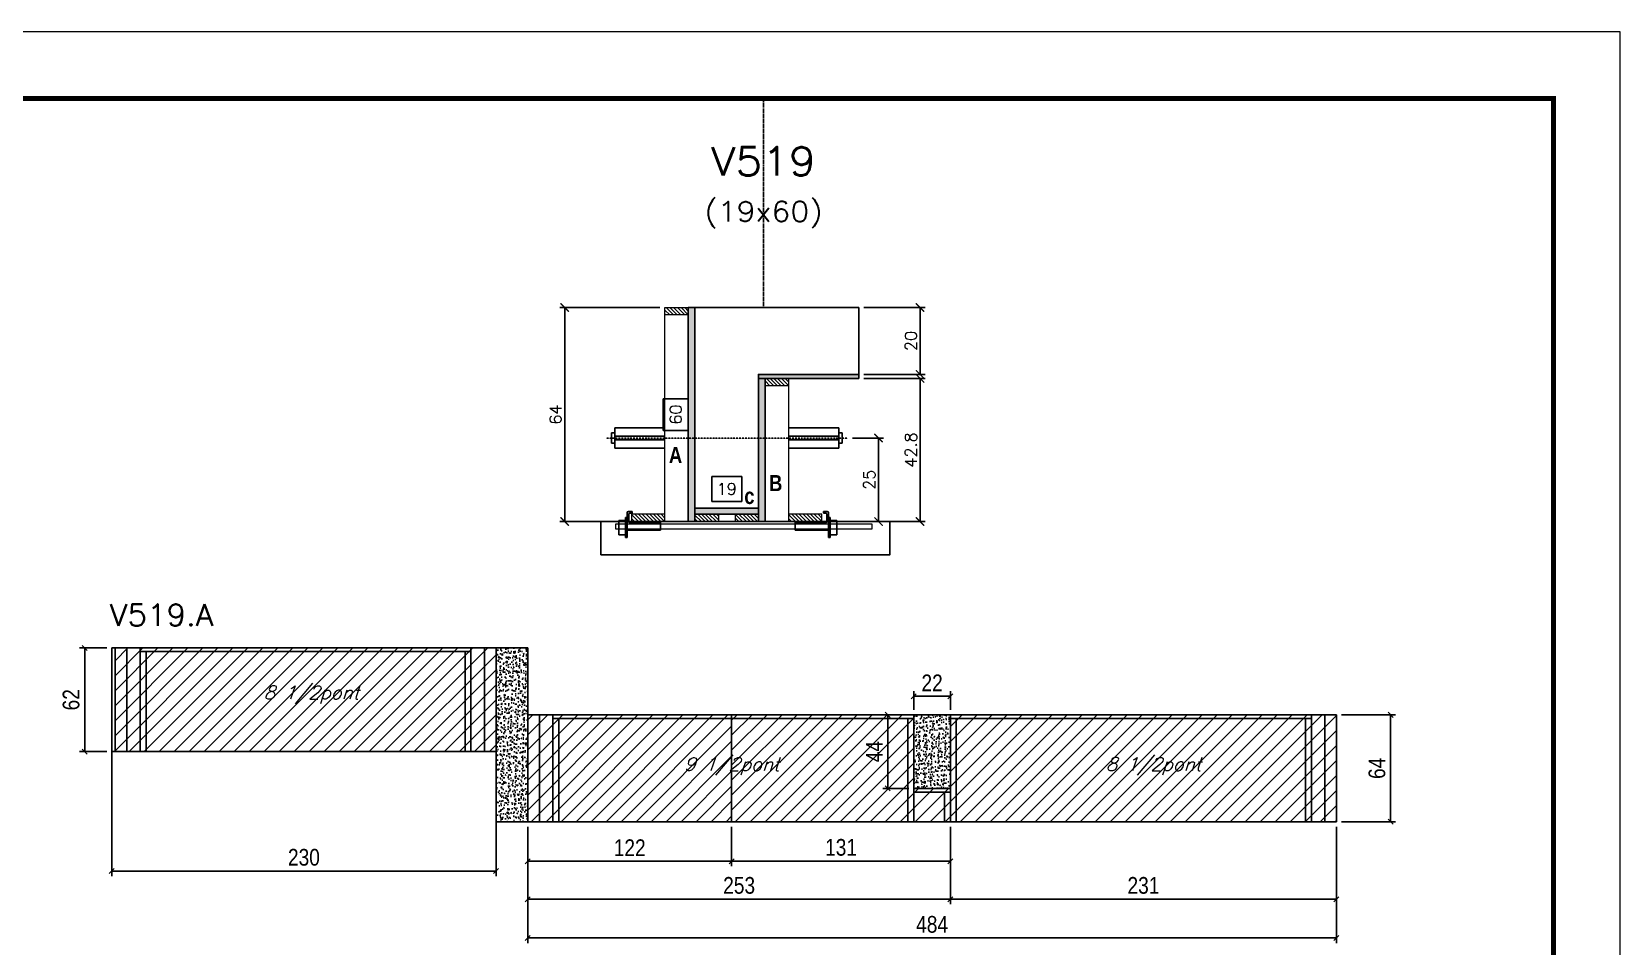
# Model space of a CAD drawing. Extents: x -21493 to -15213, y -12134 to 11887.
# Drawn here: x -16191 to -15240, y 5597 to 6144 of the extents above; entities that cross this region are included whole.
import ezdxf
from ezdxf.enums import TextEntityAlignment as Align

# ---------------------------------------------------------------- set-up
doc = ezdxf.new("R2010")
doc.units = 0
doc.linetypes.add('DASHED', pattern=[0.75, 0.5, -0.25])
doc.linetypes.add('HIDDEN', pattern=[0.375, 0.25, -0.125])
for name, color, linetype in [('barrote', 251, 'Continuous'), ('COTA', 241, 'Continuous'), ('Cota Seção (2x)', 4, 'Continuous'), ('detalhes', 4, 'Continuous'), ('Painéis', 200, 'Continuous'), ('presilha', 1, 'Continuous'), ('Reaproveitamento', 251, 'Continuous'), ('SARR_2.2x7', 40, 'Continuous'), ('SARR_3.5x7', 81, 'Continuous'), ('TENSOR', 3, 'Continuous'), ('texto', 7, 'Continuous'), ('Texto de Titulo', 7, 'Continuous'), ('Texto Qtd Sarr', 242, 'Continuous')]:
    doc.layers.add(name, color=color, linetype=linetype)
for name, color, linetype, lineweight in [('CONCRETO', 251, 'Continuous', 25), ('Folhas', 255, 'Continuous', 9), ('Hachura', 251, 'Continuous', 9), ('Madeira', 126, 'Continuous', 18), ('SARRAFO DE PRESSAO', 251, 'DASHED', 9), ('SCO-___-LAJ', 2, 'Continuous', 0), ('Texto Seção', 7, 'Continuous', 15)]:
    doc.layers.add(name, color=color, linetype=linetype, lineweight=lineweight)
doc.styles.add('COTA TECNICA', font='techl___.ttf', dxfattribs={"height": 10})
doc.styles.add('REGUA-120', font='ROMANS.shx', dxfattribs={"height": 15})
doc.styles.add('Romans', font='romans.shx')
doc.styles.add('TECNICA', font='techb___.ttf', dxfattribs={"height": 10})
doc.dimstyles.new('Cota Seção (2x)', dxfattribs={"dimtxt": 7, "dimasz": 5, "dimexe": 3, "dimexo": 3, "dimgap": 2, "dimtad": 3, "dimdec": 1, "dimlfac": 0.5, "dimzin": 12, "dimdsep": 46, "dimtxsty": 'Romans', "dimblk": 'ARCHTICK', "dimcen": 0, "dimclrd": 4, "dimclre": 4, "dimclrt": 1, "dimadec": 1, "dimazin": 3, "dimtfac": 1, "dimtdec": 1, "dimtmove": 0, "dimatfit": 3, "dimldrblk": 'OBLIQUE', "dimfxl": 1, "dimtolj": 1, "dimtzin": 12, "dimarcsym": 0})
doc.dimstyles.new('Cota Seção interna', dxfattribs={"dimtxt": 7, "dimasz": 6, "dimexe": 0.18, "dimexo": 2, "dimgap": -4, "dimtad": 3, "dimdec": 1, "dimlfac": 0.5, "dimzin": 12, "dimdsep": 46, "dimtxsty": 'Romans', "dimblk": 'ARCHTICK', "dimcen": 0.09, "dimse1": 1, "dimse2": 1, "dimsd1": 1, "dimsd2": 1, "dimclrd": 180, "dimclre": 5, "dimclrt": 1, "dimadec": 0, "dimazin": 3, "dimtfac": 1, "dimtdec": 1, "dimtofl": 0, "dimtmove": 0, "dimatfit": 3, "dimldrblk": 'ARCHTICK', "dimfxl": 1, "dimtolj": 1, "dimtzin": 0, "dimarcsym": 0})
doc.dimstyles.new('PAINEL', dxfattribs={"dimtxt": 10, "dimasz": 3, "dimexe": 3, "dimexo": 3, "dimgap": 3, "dimtad": 1, "dimdec": 1, "dimzin": 12, "dimdsep": 46, "dimtxsty": 'COTA TECNICA', "dimblk1": 'OBLIQUE', "dimblk2": 'OBLIQUE', "dimsah": 1, "dimcen": 0.9, "dimclrd": 4, "dimclre": 4, "dimclrt": 240, "dimadec": 1, "dimazin": 3, "dimtfac": 1, "dimtdec": 1, "dimtmove": 0, "dimatfit": 3, "dimfxl": 1, "dimtolj": 1, "dimtzin": 12, "dimarcsym": 0})
pattern_1 = [(50, (-149549.479, -25392.6185), (5.46554007, -0.47817257), [0.5715, -6.2865]), (355, (-149549.479, -25392.6185), (-1.05730264, 5.73170536), [0.4572, -5.02921753]), (100.4514447, (-149549.0234, -25392.6584), (4.40823741, 5.25353256), [0.48570026, -5.34270734]), (46.1842, (-149549.479, -25391.0945), (8.13237123, -1.26126984), [0.85725, -9.42975]), (96.6355576, (-149548.801, -25391.2), (7.122124, 7.42278374), [0.7285507, -8.01406824]), (351.184151, (-149549.479, -25391.0945), (7.122124, 7.42278374), [0.685799, -7.54379196]), (21, (-149548.717, -25391.4755), (4.54843174, -3.06795595), [0.5715, -6.2865]), (326, (-149548.717, -25391.4755), (1.85406085, 5.52563898), [0.4572, -5.0292]), (71.451445, (-149548.338, -25391.731), (6.40249258, 2.45768307), [0.48570026, -5.34269813]), (37.5, (-149549.4788, -25392.6185), (0.092658098, 2.536651166), [0, -4.96824, 0, -5.1054, 0, -5.04825]), (7.5, (-149549.4788, -25392.6185), (2.004589875, 3.005417245), [0, -2.91084, 0, -4.85394, 0, -1.92405]), (327.5, (-149551.178, -25392.6185), (4.067717855, -0.17186232), [0, -1.905, 0, -5.9436, 0, -7.8867]), (317.5, (-149551.94, -25392.6185), (4.44387544, 0.76279473), [0, -2.4765, 0, -3.94716, 0, -5.6007])]
pattern_2 = [(45, (-157032.1976, -19152.8167), (-4.49012806, 4.49012806), [])]

# ---------------------------------------------------------------- blocks, each defined once
blk = doc.blocks.new('_Oblique')
at = {"color": 0, "linetype": 'ByBlock', "lineweight": -2}
blk.add_line((-0.5, -0.5), (0.5, 0.5), dxfattribs=at)
blk = doc.blocks.new('*D204')
at = {"layer": 'COTA', "color": 4, "linetype": 'ByBlock', "lineweight": -2, "transparency": 16777216}
for p, q in [((-15640.78, 5668.71), (-15640.78, 5622.39)), ((-15409.78, 5668.71), (-15409.78, 5622.39)), ((-15409.78, 5625.39), (-15640.78, 5625.39))]:
    blk.add_line(p, q, dxfattribs=at)
at = {"layer": 'Defpoints', "color": 0, "linetype": 'ByBlock', "transparency": 16777216}
for p in [(-15640.78, 5671.71), (-15409.78, 5671.71), (-15640.78, 5625.39)]:
    blk.add_point(p, dxfattribs=at)
at = {"layer": 'COTA', "color": 4, "linetype": 'ByBlock', "lineweight": -2, "transparency": 16777216, "xscale": 3, "yscale": 3, "zscale": 3, "rotation": 180}
blk.add_blockref('_Oblique', (-15640.78, 5625.39), dxfattribs=at)
at = {"layer": 'COTA', "color": 4, "linetype": 'ByBlock', "lineweight": -2, "transparency": 16777216, "xscale": 3, "yscale": 3, "zscale": 3}
blk.add_blockref('_Oblique', (-15409.78, 5625.39), dxfattribs=at)
at = {"layer": 'COTA', "color": 240, "linetype": 'ByBlock', "transparency": 16777216, "insert": (-15525.28, 5633.61), "char_height": 10, "attachment_point": 5, "style": 'COTA TECNICA'}
blk.add_mtext('\\A1;231', dxfattribs=at)
blk = doc.blocks.new('*D205')
at = {"layer": 'COTA', "color": 4, "linetype": 'ByBlock', "lineweight": -2, "transparency": 16777216}
for p, q in [((-15893.78, 5668.71), (-15893.78, 5622.39)), ((-15640.78, 5668.71), (-15640.78, 5622.39)), ((-15640.78, 5625.39), (-15893.78, 5625.39))]:
    blk.add_line(p, q, dxfattribs=at)
at = {"layer": 'Defpoints', "color": 0, "linetype": 'ByBlock', "transparency": 16777216}
for p in [(-15893.78, 5671.71), (-15640.78, 5671.71), (-15893.78, 5625.39)]:
    blk.add_point(p, dxfattribs=at)
at = {"layer": 'COTA', "color": 4, "linetype": 'ByBlock', "lineweight": -2, "transparency": 16777216, "xscale": 3, "yscale": 3, "zscale": 3, "rotation": 180}
blk.add_blockref('_Oblique', (-15893.78, 5625.39), dxfattribs=at)
at = {"layer": 'COTA', "color": 4, "linetype": 'ByBlock', "lineweight": -2, "transparency": 16777216, "xscale": 3, "yscale": 3, "zscale": 3}
blk.add_blockref('_Oblique', (-15640.78, 5625.39), dxfattribs=at)
at = {"layer": 'COTA', "color": 240, "linetype": 'ByBlock', "transparency": 16777216, "insert": (-15767.28, 5633.61), "char_height": 10, "attachment_point": 5, "style": 'COTA TECNICA'}
blk.add_mtext('\\A1;253', dxfattribs=at)
blk = doc.blocks.new('*D206')
at = {"layer": 'COTA', "color": 4, "linetype": 'ByBlock', "lineweight": -2, "transparency": 16777216}
for p, q in [((-16142.78, 5750.71), (-16142.78, 5639.2)), ((-15912.78, 5710.71), (-15912.78, 5639.2)), ((-16142.78, 5642.2), (-15912.78, 5642.2))]:
    blk.add_line(p, q, dxfattribs=at)
at = {"layer": 'Defpoints', "color": 0, "linetype": 'ByBlock', "transparency": 16777216}
for p in [(-16142.78, 5753.71), (-15912.78, 5713.71), (-15912.78, 5642.2)]:
    blk.add_point(p, dxfattribs=at)
at = {"layer": 'COTA', "color": 4, "linetype": 'ByBlock', "lineweight": -2, "transparency": 16777216, "xscale": 3, "yscale": 3, "zscale": 3, "rotation": 180}
blk.add_blockref('_Oblique', (-16142.78, 5642.2), dxfattribs=at)
at = {"layer": 'COTA', "color": 4, "linetype": 'ByBlock', "lineweight": -2, "transparency": 16777216, "xscale": 3, "yscale": 3, "zscale": 3}
blk.add_blockref('_Oblique', (-15912.78, 5642.2), dxfattribs=at)
at = {"layer": 'COTA', "color": 240, "linetype": 'ByBlock', "transparency": 16777216, "insert": (-16027.78, 5650.42), "char_height": 10, "attachment_point": 5, "style": 'COTA TECNICA'}
blk.add_mtext('\\A1;230', dxfattribs=at)
blk = doc.blocks.new('*D207')
at = {"layer": 'COTA', "color": 4, "linetype": 'ByBlock', "lineweight": -2, "transparency": 16777216}
for p, q in [((-15893.78, 5668.71), (-15893.78, 5645.15)), ((-15771.78, 5668.71), (-15771.78, 5645.15)), ((-15893.78, 5648.15), (-15771.78, 5648.15))]:
    blk.add_line(p, q, dxfattribs=at)
at = {"layer": 'Defpoints', "color": 0, "linetype": 'ByBlock', "transparency": 16777216}
for p in [(-15893.78, 5671.71), (-15771.78, 5671.71), (-15771.78, 5648.15)]:
    blk.add_point(p, dxfattribs=at)
at = {"layer": 'COTA', "color": 4, "linetype": 'ByBlock', "lineweight": -2, "transparency": 16777216, "xscale": 3, "yscale": 3, "zscale": 3, "rotation": 180}
blk.add_blockref('_Oblique', (-15893.78, 5648.15), dxfattribs=at)
at = {"layer": 'COTA', "color": 4, "linetype": 'ByBlock', "lineweight": -2, "transparency": 16777216, "xscale": 3, "yscale": 3, "zscale": 3}
blk.add_blockref('_Oblique', (-15771.78, 5648.15), dxfattribs=at)
at = {"layer": 'COTA', "color": 240, "linetype": 'ByBlock', "transparency": 16777216, "insert": (-15832.78, 5656.21), "char_height": 10, "attachment_point": 5, "style": 'COTA TECNICA'}
blk.add_mtext('\\A1;122', dxfattribs=at)
blk = doc.blocks.new('*D208')
at = {"layer": 'COTA', "color": 4, "linetype": 'ByBlock', "lineweight": -2, "transparency": 16777216}
for p, q in [((-15771.78, 5668.71), (-15771.78, 5645.15)), ((-15640.78, 5668.71), (-15640.78, 5645.15)), ((-15771.78, 5648.15), (-15640.78, 5648.15))]:
    blk.add_line(p, q, dxfattribs=at)
at = {"layer": 'Defpoints', "color": 0, "linetype": 'ByBlock', "transparency": 16777216}
for p in [(-15771.78, 5671.71), (-15640.78, 5671.71), (-15640.78, 5648.15)]:
    blk.add_point(p, dxfattribs=at)
at = {"layer": 'COTA', "color": 4, "linetype": 'ByBlock', "lineweight": -2, "transparency": 16777216, "xscale": 3, "yscale": 3, "zscale": 3, "rotation": 180}
blk.add_blockref('_Oblique', (-15771.78, 5648.15), dxfattribs=at)
at = {"layer": 'COTA', "color": 4, "linetype": 'ByBlock', "lineweight": -2, "transparency": 16777216, "xscale": 3, "yscale": 3, "zscale": 3}
blk.add_blockref('_Oblique', (-15640.78, 5648.15), dxfattribs=at)
at = {"layer": 'COTA', "color": 240, "linetype": 'ByBlock', "transparency": 16777216, "insert": (-15706.28, 5656.37), "char_height": 10, "attachment_point": 5, "style": 'COTA TECNICA'}
blk.add_mtext('\\A1;131', dxfattribs=at)
blk = doc.blocks.new('*D209')
at = {"layer": 'COTA', "color": 4, "linetype": 'ByBlock', "lineweight": -2, "transparency": 16777216}
for p, q in [((-15662.78, 5738.71), (-15662.78, 5749.83)), ((-15662.78, 5746.83), (-15640.78, 5746.83)), ((-15640.78, 5738.71), (-15640.78, 5749.83))]:
    blk.add_line(p, q, dxfattribs=at)
at = {"layer": 'Defpoints', "color": 0, "linetype": 'ByBlock', "transparency": 16777216}
for p in [(-15640.78, 5746.83), (-15662.78, 5735.71), (-15640.78, 5735.71)]:
    blk.add_point(p, dxfattribs=at)
at = {"layer": 'COTA', "color": 4, "linetype": 'ByBlock', "lineweight": -2, "transparency": 16777216, "xscale": 3, "yscale": 3, "zscale": 3, "rotation": 180}
blk.add_blockref('_Oblique', (-15662.78, 5746.83), dxfattribs=at)
at = {"layer": 'COTA', "color": 4, "linetype": 'ByBlock', "lineweight": -2, "transparency": 16777216, "xscale": 3, "yscale": 3, "zscale": 3}
blk.add_blockref('_Oblique', (-15640.78, 5746.83), dxfattribs=at)
at = {"layer": 'COTA', "color": 240, "linetype": 'ByBlock', "transparency": 16777216, "insert": (-15651.78, 5754.83), "char_height": 10, "attachment_point": 5, "style": 'COTA TECNICA'}
blk.add_mtext('\\A1;22', dxfattribs=at)
blk = doc.blocks.new('*D210')
at = {"layer": 'COTA', "color": 4, "linetype": 'ByBlock', "lineweight": -2, "transparency": 16777216}
for p, q in [((-15665.78, 5735.71), (-15681.29, 5735.71)), ((-15678.29, 5735.71), (-15678.29, 5691.71)), ((-15665.78, 5691.71), (-15681.29, 5691.71))]:
    blk.add_line(p, q, dxfattribs=at)
at = {"layer": 'Defpoints', "color": 0, "linetype": 'ByBlock', "transparency": 16777216}
for p in [(-15662.78, 5735.71), (-15678.29, 5691.71), (-15662.78, 5691.71)]:
    blk.add_point(p, dxfattribs=at)
at = {"layer": 'COTA', "color": 4, "linetype": 'ByBlock', "lineweight": -2, "transparency": 16777216, "xscale": 3, "yscale": 3, "zscale": 3}
for p, rotation in [((-15678.29, 5735.71), 90), ((-15678.29, 5691.71), 270)]:
    blk.add_blockref('_Oblique', p, dxfattribs=dict(at, rotation=rotation))
at = {"layer": 'COTA', "color": 240, "linetype": 'ByBlock', "transparency": 16777216, "insert": (-15686.36, 5713.71), "char_height": 10, "attachment_point": 5, "rotation": 90, "style": 'COTA TECNICA'}
blk.add_mtext('\\A1;44', dxfattribs=at)
blk = doc.blocks.new('*D211')
at = {"layer": 'COTA', "color": 4, "linetype": 'ByBlock', "lineweight": -2, "transparency": 16777216}
for p, q in [((-15406.78, 5735.71), (-15374.39, 5735.71)), ((-15377.39, 5735.71), (-15377.39, 5671.71)), ((-15406.78, 5671.71), (-15374.39, 5671.71))]:
    blk.add_line(p, q, dxfattribs=at)
at = {"layer": 'Defpoints', "color": 0, "linetype": 'ByBlock', "transparency": 16777216}
for p in [(-15409.78, 5735.71), (-15409.78, 5671.71), (-15377.39, 5671.71)]:
    blk.add_point(p, dxfattribs=at)
at = {"layer": 'COTA', "color": 4, "linetype": 'ByBlock', "lineweight": -2, "transparency": 16777216, "xscale": 3, "yscale": 3, "zscale": 3}
for p, rotation in [((-15377.39, 5735.71), 90), ((-15377.39, 5671.71), 270)]:
    blk.add_blockref('_Oblique', p, dxfattribs=dict(at, rotation=rotation))
at = {"layer": 'COTA', "color": 240, "linetype": 'ByBlock', "transparency": 16777216, "insert": (-15385.49, 5703.71), "char_height": 10, "attachment_point": 5, "rotation": 90, "style": 'COTA TECNICA'}
blk.add_mtext('\\A1;64', dxfattribs=at)
blk = doc.blocks.new('titulo1')
at = {"layer": 'Defpoints', "color": 252, "linetype": 'HIDDEN', "ltscale": 2}
blk.add_line((0, 0), (0, 125), dxfattribs=at)
at = {"layer": 'Defpoints', "style": 'Romans', "oblique": 15}
blk.add_attdef('FOLHA', text='', height=10, dxfattribs=at).set_placement((0, 15.58), align=Align.MIDDLE_CENTER)
at = {"layer": 'Texto Qtd Sarr', "color": 3, "style": 'Romans', "oblique": 15}
for tag, height, p in [('TITULO', 17, (0, 71.45)), ('SEÇÃO', 12, (0, 41.55))]:
    blk.add_attdef(tag, text='', height=height, dxfattribs=at).set_placement(p, align=Align.MIDDLE_CENTER)
blk = doc.blocks.new('_ArchTick')
at = {"color": 0, "linetype": 'ByBlock', "const_width": 0.15}
blk.add_lwpolyline([(-0.5, -0.5), (0.5, 0.5)], dxfattribs=at)
blk = doc.blocks.new('*D212')
at = {"layer": 'COTA', "color": 4, "lineweight": -2, "transparency": 16777216}
for p, q in [((-15692.7, 5936.96), (-15655.99, 5936.96)), ((-15658.99, 5851.36), (-15658.99, 5936.96)), ((-15710.3, 5851.36), (-15655.99, 5851.36))]:
    blk.add_line(p, q, dxfattribs=at)
at = {"layer": 'Defpoints', "color": 0, "transparency": 16777216}
for p in [(-15695.7, 5936.96), (-15658.99, 5936.96), (-15713.3, 5851.36)]:
    blk.add_point(p, dxfattribs=at)
at = {"layer": 'COTA', "color": 4, "lineweight": -2, "transparency": 16777216, "xscale": 5, "yscale": 5, "zscale": 5}
for p, rotation in [((-15658.99, 5936.96), 90), ((-15658.99, 5851.36), 270)]:
    blk.add_blockref('_ArchTick', p, dxfattribs=dict(at, rotation=rotation))
at = {"layer": 'COTA', "color": 1, "transparency": 16777216, "insert": (-15664.49, 5894.16), "char_height": 7, "attachment_point": 5, "rotation": 90, "style": 'Romans'}
blk.add_mtext('\\A1;42.8', dxfattribs=at)
blk = doc.blocks.new('*D213')
at = {"layer": 'COTA', "color": 4, "lineweight": -2, "transparency": 16777216}
for p, q in [((-15692.7, 5979.36), (-15655.99, 5979.36)), ((-15658.99, 5939.36), (-15658.99, 5979.36)), ((-15692.7, 5939.36), (-15655.99, 5939.36))]:
    blk.add_line(p, q, dxfattribs=at)
at = {"layer": 'Defpoints', "color": 0, "transparency": 16777216}
for p in [(-15695.7, 5979.36), (-15658.99, 5979.36), (-15695.7, 5939.36)]:
    blk.add_point(p, dxfattribs=at)
at = {"layer": 'COTA', "color": 4, "lineweight": -2, "transparency": 16777216, "xscale": 5, "yscale": 5, "zscale": 5}
for p, rotation in [((-15658.99, 5979.36), 90), ((-15658.99, 5939.36), 270)]:
    blk.add_blockref('_ArchTick', p, dxfattribs=dict(at, rotation=rotation))
at = {"layer": 'COTA', "color": 1, "transparency": 16777216, "insert": (-15664.49, 5959.36), "char_height": 7, "attachment_point": 5, "rotation": 90, "style": 'Romans'}
blk.add_mtext('\\A1;20', dxfattribs=at)
blk = doc.blocks.new('*D214')
at = {"layer": 'Cota Seção (2x)', "color": 180, "lineweight": -2, "transparency": 16777216}
for p, q in [((-15797.7, 5924.86), (-15812.7, 5924.86)), ((-15812.7, 5924.86), (-15812.7, 5905.86)), ((-15797.7, 5905.86), (-15797.7, 5924.86)), ((-15812.7, 5905.86), (-15797.7, 5905.86))]:
    blk.add_line(p, q, dxfattribs=at)
at = {"layer": 'Defpoints', "color": 0, "transparency": 16777216}
for p in [(-15793.7, 5979.36), (-15755.7, 5979.36), (-15755.7, 5859.36)]:
    blk.add_point(p, dxfattribs=at)
at = {"layer": 'Cota Seção (2x)', "color": 1, "transparency": 16777216, "insert": (-15805.2, 5915.36), "char_height": 7, "attachment_point": 5, "rotation": 90, "style": 'Romans'}
blk.add_mtext('\\A1;60', dxfattribs=at)
blk = doc.blocks.new('PRESILHA METÁLICA 1')
at = {"layer": 'presilha'}
for p, q in [((6, 15.5), (7.5, 15.5)), ((6, -2.5), (6, 15.5)), ((7.5, 10.6), (7.5, 19.9)), ((7.5, 15.5), (7.5, -2.5)), ((12, 21), (8.6, 21)), ((9, 11.6), (9, 18.9)), ((12, 19.5), (9.6, 19.5)), ((12, 21), (12, 19.5)), ((0, 13), (6, 13)), ((0, 13), (0, 0)), ((6, 0), (0, 0)), ((6, 13), (6, 0)), ((37.5, 4.1), (7.5, 4.1)), ((37.5, 11), (9.6, 11)), ((37.5, 11), (37.5, 4.1)), ((7.5, -2.5), (6, -2.5))]:
    blk.add_line(p, q, dxfattribs=at)
for centre, radius, start, end in [((8.6, 19.9), 1.14, 90, 180), ((9.6, 18.9), 0.57, 90, 180), ((9.6, 11.6), 0.57, 180, 270)]:
    blk.add_arc(centre, radius, start, end, dxfattribs=at)
blk = doc.blocks.new('*D215')
at = {"layer": 'Cota Seção (2x)', "color": 180, "lineweight": -2, "transparency": 16777216}
for p, q in [((-15765.7, 5878.36), (-15783.7, 5878.36)), ((-15783.7, 5878.36), (-15783.7, 5863.36)), ((-15765.7, 5863.36), (-15765.7, 5878.36)), ((-15783.7, 5863.36), (-15765.7, 5863.36))]:
    blk.add_line(p, q, dxfattribs=at)
at = {"layer": 'Defpoints', "color": 0, "transparency": 16777216}
for p in [(-15755.7, 5859.36), (-15793.7, 5851.36), (-15755.7, 5851.36)]:
    blk.add_point(p, dxfattribs=at)
at = {"layer": 'Cota Seção (2x)', "color": 1, "transparency": 16777216, "insert": (-15774.7, 5870.86), "char_height": 7, "attachment_point": 5, "style": 'Romans'}
blk.add_mtext('\\A1;19', dxfattribs=at)
blk = doc.blocks.new('*D216')
at = {"layer": 'COTA', "color": 4, "lineweight": -2, "transparency": 16777216}
for p, q in [((-15814.7, 5979.36), (-15874.67, 5979.36)), ((-15871.67, 5979.36), (-15871.67, 5851.36)), ((-15814.7, 5851.36), (-15874.67, 5851.36))]:
    blk.add_line(p, q, dxfattribs=at)
at = {"layer": 'Defpoints', "color": 0, "transparency": 16777216}
for p in [(-15811.7, 5979.36), (-15871.67, 5851.36), (-15811.7, 5851.36)]:
    blk.add_point(p, dxfattribs=at)
at = {"layer": 'COTA', "color": 4, "lineweight": -2, "transparency": 16777216, "xscale": 5, "yscale": 5, "zscale": 5}
for p, rotation in [((-15871.67, 5979.36), 90), ((-15871.67, 5851.36), 270)]:
    blk.add_blockref('_ArchTick', p, dxfattribs=dict(at, rotation=rotation))
at = {"layer": 'COTA', "color": 1, "transparency": 16777216, "insert": (-15877.17, 5915.36), "char_height": 7, "attachment_point": 5, "rotation": 90, "style": 'Romans'}
blk.add_mtext('\\A1;64', dxfattribs=at)
blk = doc.blocks.new('*D217')
at = {"layer": 'COTA', "color": 4, "lineweight": -2, "transparency": 16777216}
for p, q in [((-15699.4, 5901.33), (-15680.85, 5901.33)), ((-15683.85, 5901.33), (-15683.85, 5851.36)), ((-15699.4, 5851.36), (-15680.85, 5851.36))]:
    blk.add_line(p, q, dxfattribs=at)
at = {"layer": 'Defpoints', "color": 0, "transparency": 16777216}
for p in [(-15702.4, 5901.33), (-15702.4, 5851.36), (-15683.85, 5851.36)]:
    blk.add_point(p, dxfattribs=at)
at = {"layer": 'COTA', "color": 4, "lineweight": -2, "transparency": 16777216, "xscale": 5, "yscale": 5, "zscale": 5}
for p, rotation in [((-15683.85, 5901.33), 90), ((-15683.85, 5851.36), 270)]:
    blk.add_blockref('_ArchTick', p, dxfattribs=dict(at, rotation=rotation))
at = {"layer": 'COTA', "color": 1, "transparency": 16777216, "insert": (-15689.35, 5876.34), "char_height": 7, "attachment_point": 5, "rotation": 90, "style": 'Romans'}
blk.add_mtext('\\A1;25', dxfattribs=at)
blk = doc.blocks.new('*D218')
at = {"layer": 'COTA', "color": 4, "linetype": 'ByBlock', "lineweight": -2, "transparency": 16777216}
for p, q in [((-16145.78, 5775.71), (-16162, 5775.71)), ((-16159, 5713.71), (-16159, 5775.71)), ((-16145.78, 5713.71), (-16162, 5713.71))]:
    blk.add_line(p, q, dxfattribs=at)
at = {"layer": 'Defpoints', "color": 0, "linetype": 'ByBlock', "transparency": 16777216}
for p in [(-16159, 5775.71), (-16142.78, 5775.71), (-16142.78, 5713.71)]:
    blk.add_point(p, dxfattribs=at)
at = {"layer": 'COTA', "color": 4, "linetype": 'ByBlock', "lineweight": -2, "transparency": 16777216, "xscale": 3, "yscale": 3, "zscale": 3}
for p, rotation in [((-16159, 5775.71), 90), ((-16159, 5713.71), 270)]:
    blk.add_blockref('_Oblique', p, dxfattribs=dict(at, rotation=rotation))
at = {"layer": 'COTA', "color": 240, "linetype": 'ByBlock', "transparency": 16777216, "insert": (-16167.1, 5744.71), "char_height": 10, "attachment_point": 5, "rotation": 90, "style": 'COTA TECNICA'}
blk.add_mtext('\\A1;62', dxfattribs=at)
blk = doc.blocks.new('*D823')
at = {"layer": 'COTA', "color": 4, "lineweight": -2, "ltscale": 25, "transparency": 16777216}
for p, q in [((-15893.78, 5668.71), (-15893.78, 5599.2)), ((-15409.78, 5668.71), (-15409.78, 5599.2)), ((-15893.78, 5602.2), (-15409.78, 5602.2))]:
    blk.add_line(p, q, dxfattribs=at)
at = {"layer": 'Defpoints', "color": 0, "ltscale": 25, "transparency": 16777216}
for p in [(-15893.78, 5671.71), (-15409.78, 5671.71), (-15409.78, 5602.2)]:
    blk.add_point(p, dxfattribs=at)
at = {"layer": 'COTA', "color": 4, "lineweight": -2, "ltscale": 25, "transparency": 16777216, "xscale": 3, "yscale": 3, "zscale": 3, "rotation": 180}
blk.add_blockref('_Oblique', (-15893.78, 5602.2), dxfattribs=at)
at = {"layer": 'COTA', "color": 4, "lineweight": -2, "ltscale": 25, "transparency": 16777216, "xscale": 3, "yscale": 3, "zscale": 3}
blk.add_blockref('_Oblique', (-15409.78, 5602.2), dxfattribs=at)
at = {"layer": 'COTA', "color": 240, "ltscale": 25, "transparency": 16777216, "insert": (-15651.78, 5610.3), "char_height": 10, "attachment_point": 5, "style": 'COTA TECNICA'}
blk.add_mtext('\\A1;484', dxfattribs=at)
blk = doc.blocks.new('9999999999')
at = {"layer": 'Folhas'}
blk.add_lwpolyline([(98138.98, 34190.21), (99623.98, 34190.21), (99623.98, 35240.21), (98138.98, 35240.21)], close=True, dxfattribs=at)
at = {"layer": 'Folhas', "color": 30, "const_width": 3}
blk.add_lwpolyline([(98213.98, 34230.21), (99583.98, 34230.21), (99583.98, 35200.21), (98213.98, 35200.21)], close=True, dxfattribs=at)

msp = doc.modelspace()

# ---------------------------------------------------------------- hatches: boundary and pattern name
at = {"layer": 'COTA', "linetype": 'ByBlock'}
h = msp.add_hatch(dxfattribs=at)
h.set_pattern_fill('AR-CONC', color=256, scale=0.03)
h.set_pattern_definition(pattern_1)
h.paths.add_polyline_path([(-15893.78, 5775.71), (-15912.78, 5775.71), (-15912.78, 5671.71), (-15893.78, 5671.71)])
h = msp.add_hatch(dxfattribs=at)
h.set_pattern_fill('AR-CONC', color=256, scale=0.03)
h.set_pattern_definition(pattern_1)
h.paths.add_polyline_path([(-15640.78, 5735.71), (-15662.78, 5735.71), (-15662.78, 5691.71), (-15640.78, 5691.71)])
at = {"layer": 'Hachura'}
h = msp.add_hatch(dxfattribs=at)
h.set_pattern_fill('ANSI31', color=256, scale=0.5, angle=270, style=0)
h.set_pattern_definition([(315, (7078.3566, -2328.2851), (1.12253202, 1.12253202), [])])
h.paths.add_polyline_path([(-15811.7, 5974.96), (-15811.7, 5979.36), (-15797.7, 5979.36), (-15797.7, 5974.96)])
h = msp.add_hatch(color=256, dxfattribs=at)
h.dxf.hatch_style = 1
h.paths.add_polyline_path([(-15793.7, 5979.36), (-15797.7, 5979.36), (-15797.7, 5851.36), (-15793.7, 5851.36)])
h = msp.add_hatch(color=256, dxfattribs=at)
h.dxf.hatch_style = 1
h.paths.add_polyline_path([(-15755.7, 5936.96), (-15755.7, 5939.36), (-15695.7, 5939.36), (-15695.7, 5936.96)])
h = msp.add_hatch(color=256, dxfattribs=at)
h.dxf.hatch_style = 1
h.paths.add_polyline_path([(-15751.7, 5936.96), (-15755.7, 5936.96), (-15755.7, 5851.36), (-15751.7, 5851.36)])
h = msp.add_hatch(dxfattribs=at)
h.set_pattern_fill('ANSI31', color=256, scale=0.5, angle=270, style=0)
h.set_pattern_definition([(315, (7138.3566, -2370.6851), (1.12253202, 1.12253202), [])])
h.paths.add_polyline_path([(-15751.7, 5932.56), (-15751.7, 5936.96), (-15737.7, 5936.96), (-15737.7, 5932.56)])
h = msp.add_hatch(color=256, dxfattribs=at)
h.dxf.hatch_style = 1
h.paths.add_polyline_path([(-15793.7, 5855.76), (-15793.7, 5859.36), (-15755.7, 5859.36), (-15755.7, 5855.76)])
h = msp.add_hatch(dxfattribs=at)
h.set_pattern_fill('ANSI31', color=256, scale=0.5, angle=270, style=0)
h.set_pattern_definition([(315, (7044.3566, -2378.2851), (1.12253202, 1.12253202), [])])
h.paths.add_polyline_path([(-15811.7, 5851.36), (-15811.7, 5855.76), (-15831.7, 5855.76), (-15831.7, 5851.36)])
h = msp.add_hatch(dxfattribs=at)
h.set_pattern_fill('ANSI31', color=256, scale=0.5, angle=270, style=0)
h.set_pattern_definition([(315, (7147.1587, -2378.2851), (1.12253202, 1.12253202), [])])
h.paths.add_polyline_path([(-15793.7, 5851.36), (-15793.7, 5855.76), (-15779.7, 5855.76), (-15779.7, 5851.36)])
h = msp.add_hatch(dxfattribs=at)
h.set_pattern_fill('ANSI31', color=256, scale=0.5, angle=270, style=0)
h.set_pattern_definition([(315, (7147.1566, -2378.2851), (1.12253202, 1.12253202), [])])
h.paths.add_polyline_path([(-15755.7, 5851.36), (-15755.7, 5855.76), (-15769.7, 5855.76), (-15769.7, 5851.36)])
h = msp.add_hatch(dxfattribs=at)
h.set_pattern_fill('ANSI31', color=256, scale=0.5, angle=270, style=0)
h.set_pattern_definition([(315, (7138.3566, -2378.2851), (1.12253202, 1.12253202), [])])
h.paths.add_polyline_path([(-15717.7, 5851.36), (-15717.7, 5855.76), (-15737.7, 5855.76), (-15737.7, 5851.36)])
at = {"layer": 'Reaproveitamento', "linetype": 'ByBlock'}
h = msp.add_hatch(dxfattribs=at)
h.set_pattern_fill('ANSI31', color=256, scale=2)
h.set_pattern_definition([(45, (-155460.6976, -26004.2673), (-4.49012806, 4.49012806), [])])
h.paths.add_polyline_path([(-15912.78, 5713.71), (-15912.78, 5775.71), (-16140.78, 5775.71), (-16140.78, 5713.71)])
h = msp.add_hatch(dxfattribs=at)
h.set_pattern_fill('ANSI31', color=256, scale=2)
h.set_pattern_definition([(45, (-155460.6976, -26044.2673), (-4.49012806, 4.49012806), [])])
h.paths.add_polyline_path([(-15771.78, 5735.71), (-15893.78, 5735.71), (-15893.78, 5671.71), (-15771.78, 5671.71)])
h = msp.add_hatch(dxfattribs=at)
h.set_pattern_fill('ANSI31', color=256, scale=2)
h.set_pattern_definition(pattern_2)
h.paths.add_polyline_path([(-15662.78, 5735.71), (-15771.78, 5735.71), (-15771.78, 5671.71), (-15640.78, 5671.71), (-15640.78, 5691.71), (-15662.78, 5691.71)])
h.paths.add_polyline_path([(-15676.51, 5702.93), (-15676.51, 5725.12), (-15697.09, 5725.12), (-15697.09, 5702.93)], flags=24)
h = msp.add_hatch(dxfattribs=at)
h.set_pattern_fill('ANSI31', color=256, scale=2)
h.set_pattern_definition(pattern_2)
h.paths.add_polyline_path([(-15409.78, 5735.71), (-15640.78, 5735.71), (-15640.78, 5671.71), (-15409.78, 5671.71)])
h.paths.add_polyline_path([(-15555.67, 5696.93), (-15488.05, 5696.93), (-15482.55, 5712.9), (-15550.17, 5712.9)], flags=24)

# ---------------------------------------------------------------- linework, layer by layer
at = {"ltscale": 3}
for p, q in [((-15843.7, 5904.33), (-15843.7, 5898.33)), ((-15841.7, 5904.33), (-15843.7, 5904.33)), ((-15841.7, 5907.33), (-15841.7, 5895.33)), ((-15841.7, 5907.33), (-15811.7, 5907.33)), ((-15707.7, 5907.33), (-15737.7, 5907.33)), ((-15707.7, 5907.33), (-15707.7, 5895.33)), ((-15705.7, 5904.33), (-15707.7, 5904.33)), ((-15705.7, 5904.33), (-15705.7, 5898.33)), ((-15841.7, 5898.33), (-15843.7, 5898.33)), ((-15811.7, 5902.33), (-15841.7, 5902.33)), ((-15811.7, 5900.33), (-15841.7, 5900.33)), ((-15841.7, 5895.33), (-15811.7, 5895.33)), ((-15737.7, 5902.33), (-15707.7, 5902.33)), ((-15737.7, 5900.33), (-15707.7, 5900.33)), ((-15707.7, 5895.33), (-15737.7, 5895.33)), ((-15707.7, 5898.33), (-15705.7, 5898.33))]:
    msp.add_line(p, q, dxfattribs=at)
at = {"layer": 'barrote'}
msp.add_lwpolyline([(-15850.07, 5831.36), (-15677.1, 5831.36), (-15677.1, 5851.36), (-15850.07, 5851.36)], close=True, dxfattribs=at)
at = {"layer": 'CONCRETO'}
msp.add_lwpolyline([(-15755.7, 5939.36), (-15695.7, 5939.36), (-15695.7, 5979.36), (-15793.7, 5979.36), (-15793.7, 5855.76), (-15793.7, 5855.76), (-15793.7, 5859.36), (-15755.7, 5859.36)], close=True, dxfattribs=at)
at = {"layer": 'COTA', "linetype": 'ByBlock'}
for p, q in [((-15912.78, 5775.71), (-15893.78, 5775.71)), ((-15912.78, 5775.71), (-15912.78, 5671.71)), ((-15893.78, 5775.71), (-15893.78, 5735.71)), ((-15662.78, 5735.71), (-15640.78, 5735.71)), ((-15912.78, 5671.71), (-15893.78, 5671.71))]:
    msp.add_line(p, q, dxfattribs=at)
at = {"layer": 'Madeira'}
for points in [[(-15811.7, 5974.96), (-15811.7, 5979.36), (-15797.7, 5979.36), (-15797.7, 5974.96)], [(-15811.7, 5979.36), (-15797.7, 5979.36), (-15797.7, 5851.36), (-15811.7, 5851.36)], [(-15751.7, 5932.56), (-15751.7, 5936.96), (-15737.7, 5936.96), (-15737.7, 5932.56)], [(-15751.7, 5936.96), (-15737.7, 5936.96), (-15737.7, 5851.36), (-15751.7, 5851.36)], [(-15811.7, 5851.36), (-15811.7, 5855.76), (-15831.7, 5855.76), (-15831.7, 5851.36)], [(-15793.7, 5851.36), (-15793.7, 5855.76), (-15779.7, 5855.76), (-15779.7, 5851.36)], [(-15755.7, 5851.36), (-15755.7, 5855.76), (-15769.7, 5855.76), (-15769.7, 5851.36)], [(-15717.7, 5851.36), (-15717.7, 5855.76), (-15737.7, 5855.76), (-15737.7, 5851.36)]]:
    msp.add_lwpolyline(points, close=True, dxfattribs=at)
at = {"layer": 'Painéis', "linetype": 'ByBlock'}
for p, q in [((-16142.78, 5775.71), (-16142.78, 5713.71)), ((-15912.78, 5775.71), (-16142.78, 5775.71)), ((-16140.78, 5775.71), (-16140.78, 5713.71)), ((-15912.78, 5713.71), (-15912.78, 5775.71)), ((-15893.78, 5735.71), (-15893.78, 5671.71)), ((-15662.78, 5735.71), (-15893.78, 5735.71)), ((-15771.78, 5735.71), (-15771.78, 5671.71)), ((-15662.78, 5691.71), (-15662.78, 5735.71)), ((-15640.78, 5735.71), (-15640.78, 5671.71)), ((-15409.78, 5735.71), (-15640.78, 5735.71)), ((-15409.78, 5671.71), (-15409.78, 5735.71)), ((-16142.78, 5713.71), (-15912.78, 5713.71)), ((-15662.78, 5691.71), (-15640.78, 5691.71)), ((-15893.78, 5671.71), (-15409.78, 5671.71))]:
    msp.add_line(p, q, dxfattribs=at)
at = {"layer": 'Painéis'}
for points in [[(-15793.7, 5979.36), (-15797.7, 5979.36), (-15797.7, 5851.36), (-15793.7, 5851.36)], [(-15755.7, 5936.96), (-15755.7, 5939.36), (-15695.7, 5939.36), (-15695.7, 5936.96)], [(-15751.7, 5936.96), (-15755.7, 5936.96), (-15755.7, 5851.36), (-15751.7, 5851.36)], [(-15793.7, 5855.76), (-15793.7, 5859.36), (-15755.7, 5859.36), (-15755.7, 5855.76)]]:
    msp.add_lwpolyline(points, close=True, dxfattribs=at)
at = {"layer": 'SARR_2.2x7', "linetype": 'Continuous'}
for p, q in [((-16133.78, 5775.71), (-16133.78, 5713.71)), ((-16125.78, 5773.51), (-15927.78, 5773.51)), ((-15919.78, 5775.71), (-15919.78, 5713.71)), ((-15886.78, 5735.71), (-15886.78, 5671.71)), ((-15878.78, 5733.51), (-15662.78, 5733.51)), ((-15640.78, 5733.51), (-15424.78, 5733.51)), ((-15416.78, 5735.71), (-15416.78, 5671.71)), ((-15640.78, 5689.51), (-15662.78, 5689.51))]:
    msp.add_line(p, q, dxfattribs=at)
at = {"layer": 'SARR_3.5x7'}
for p, q in [((-16125.78, 5775.71), (-16125.78, 5713.71)), ((-16122.28, 5773.52), (-16122.28, 5713.71)), ((-15931.28, 5773.51), (-15931.28, 5713.71)), ((-15927.78, 5775.71), (-15927.78, 5713.71)), ((-15878.78, 5735.71), (-15878.78, 5671.71)), ((-15875.28, 5733.52), (-15875.28, 5671.71)), ((-15666.28, 5733.51), (-15666.28, 5671.71)), ((-15637.28, 5733.51), (-15637.28, 5671.71)), ((-15428.28, 5733.51), (-15428.28, 5671.71)), ((-15424.78, 5735.71), (-15424.78, 5671.71)), ((-15662.78, 5691.71), (-15662.78, 5671.71)), ((-15644.28, 5689.51), (-15644.28, 5671.71))]:
    msp.add_line(p, q, dxfattribs=at)
at = {"layer": 'SCO-___-LAJ', "color": 1}
msp.add_lwpolyline([(-15841.07, 5850.03), (-15687.76, 5850.03), (-15687.76, 5846.83), (-15841.07, 5846.83)], close=True, dxfattribs=at)
at = {"layer": 'TENSOR', "linetype": 'HIDDEN', "ltscale": 0.5}
msp.add_line((-15846.7, 5901.33), (-15702.4, 5901.33), dxfattribs=at)

# ---------------------------------------------------------------- block references
at = {"layer": 'presilha', "yscale": 0.6666666666666666, "zscale": 0.6666666666666666}
for p, xscale in [((-15839.28, 5843.39), 0.6666666666666666), ((-15708.84, 5843.39), -0.6666666666666666)]:
    msp.add_blockref('PRESILHA METÁLICA 1', p, dxfattribs=dict(at, xscale=xscale))
at = {"layer": 'SARRAFO DE PRESSAO', "color": 6, "linetype": 'ByBlock'}
msp.add_blockref('9999999999', (-114863.89, -29095.85), dxfattribs=at)
at = {"layer": 'Texto Seção'}
ref = msp.add_blockref('titulo1', (-15752.7, 5979.36), dxfattribs=at)
ref.add_attrib('TITULO', 'V519', dxfattribs={"layer": 'Texto de Titulo', "color": 7, "height": 17, "style": 'Romans', "width": 1.1}).set_placement((-15752.7, 6066.86), align=Align.MIDDLE_CENTER)
ref.add_attrib('SEÇÃO', '(19x60)', dxfattribs={"layer": 'Texto de Titulo', "color": 7, "height": 12, "style": 'Romans', "width": 1.1}).set_placement((-15752.7, 6036.86), align=Align.MIDDLE_CENTER)

# ---------------------------------------------------------------- texts
at = {"layer": 'detalhes', "style": 'TECNICA'}
for s, p in [('A', (-15809.31, 5886.39)), ('B', (-15749.35, 5869.55)), ('c', (-15764.19, 5861.85))]:
    msp.add_text(s, height=9.6, dxfattribs=at).set_placement(p)
at = {"layer": 'texto', "color": 2, "char_height": 8, "attachment_point": 5, "style": 'Romans'}
for s, insert in [('{\\Q19;\\C256;8 1/2pont}', (-16023.35, 5747.72)), ('{\\Q19;\\C256;9 1/2pont}', (-15771.72, 5704.92)), ('{\\Q19;\\C256;8 1/2pont}', (-15519.3, 5704.92))]:
    msp.add_mtext(s, dxfattribs=dict(at, insert=insert))
at = {"layer": 'Texto Seção', "style": 'REGUA-120', "width": 1.05}
msp.add_text('V519.A', height=13, dxfattribs=at).set_placement((-16143.93, 5789.01))

# ---------------------------------------------------------------- dimensions: what is measured, and where the dimension line sits
at = {"layer": 'COTA'}
for base, p1, p2, picture, middle in [((-15871.67, 5851.36), (-15811.7, 5979.36), (-15811.7, 5851.36), '*D216', (-15877.17, 5915.36)), ((-15658.99, 5979.36), (-15695.7, 5939.36), (-15695.7, 5979.36), '*D213', (-15664.49, 5959.36)), ((-15658.99, 5936.96), (-15713.3, 5851.36), (-15695.7, 5936.96), '*D212', (-15664.49, 5894.16)), ((-15683.85, 5851.36), (-15702.4, 5901.33), (-15702.4, 5851.36), '*D217', (-15689.35, 5876.34))]:
    dim = msp.add_linear_dim(base=base, p1=p1, p2=p2, angle=90, dimstyle='Cota Seção (2x)', dxfattribs=at)
    dim.commit()
    dim.dimension.update_dxf_attribs({"geometry": picture, "text_midpoint": middle})
at = {"layer": 'COTA', "linetype": 'ByBlock'}
for base, p1, p2, picture, middle in [((-16159, 5775.71), (-16142.78, 5713.71), (-16142.78, 5775.71), '*D218', (-16167.1, 5744.71)), ((-15678.29, 5691.71), (-15662.78, 5735.71), (-15662.78, 5691.71), '*D210', (-15686.36, 5713.71)), ((-15377.39, 5671.71), (-15409.78, 5735.71), (-15409.78, 5671.71), '*D211', (-15385.49, 5703.71))]:
    dim = msp.add_linear_dim(base=base, p1=p1, p2=p2, angle=90, dimstyle='PAINEL', dxfattribs=at)
    dim.commit()
    dim.dimension.update_dxf_attribs({"geometry": picture, "text_midpoint": middle})
for base, p1, p2, picture, middle in [((-15912.78, 5642.2), (-16142.78, 5753.71), (-15912.78, 5713.71), '*D206', (-16027.78, 5650.42)), ((-15640.78, 5746.83), (-15662.78, 5735.71), (-15640.78, 5735.71), '*D209', (-15651.78, 5754.83)), ((-15893.78, 5625.39), (-15640.78, 5671.71), (-15893.78, 5671.71), '*D205', (-15767.28, 5633.61)), ((-15771.78, 5648.15), (-15893.78, 5671.71), (-15771.78, 5671.71), '*D207', (-15832.78, 5656.21)), ((-15640.78, 5648.15), (-15771.78, 5671.71), (-15640.78, 5671.71), '*D208', (-15706.28, 5656.37)), ((-15640.78, 5625.39), (-15409.78, 5671.71), (-15640.78, 5671.71), '*D204', (-15525.28, 5633.61))]:
    dim = msp.add_linear_dim(base=base, p1=p1, p2=p2, dimstyle='PAINEL', dxfattribs=at)
    dim.commit()
    dim.dimension.update_dxf_attribs({"geometry": picture, "text_midpoint": middle})
at = {"layer": 'COTA', "ltscale": 25}
dim = msp.add_linear_dim(base=(-15409.78, 5602.2), p1=(-15893.78, 5671.71), p2=(-15409.78, 5671.71), dimstyle='PAINEL', dxfattribs=at)
dim.commit()
dim.dimension.update_dxf_attribs({"geometry": '*D823', "text_midpoint": (-15651.78, 5610.3)})
at = {"layer": 'Cota Seção (2x)'}
dim = msp.add_linear_dim(base=(-15793.7, 5979.36), p1=(-15755.7, 5859.36), p2=(-15755.7, 5979.36), angle=90, dimstyle='Cota Seção interna', dxfattribs=at)
dim.commit()
dim.dimension.update_dxf_attribs({"geometry": '*D214', "text_midpoint": (-15793.7, 5915.36), "dimtype": 160})
dim = msp.add_linear_dim(base=(-15755.7, 5859.36), p1=(-15793.7, 5851.36), p2=(-15755.7, 5851.36), dimstyle='Cota Seção interna', dxfattribs=at)
dim.commit()
dim.dimension.update_dxf_attribs({"geometry": '*D215', "text_midpoint": (-15774.7, 5859.36), "dimtype": 160})

doc.saveas('drawing.dxf')
